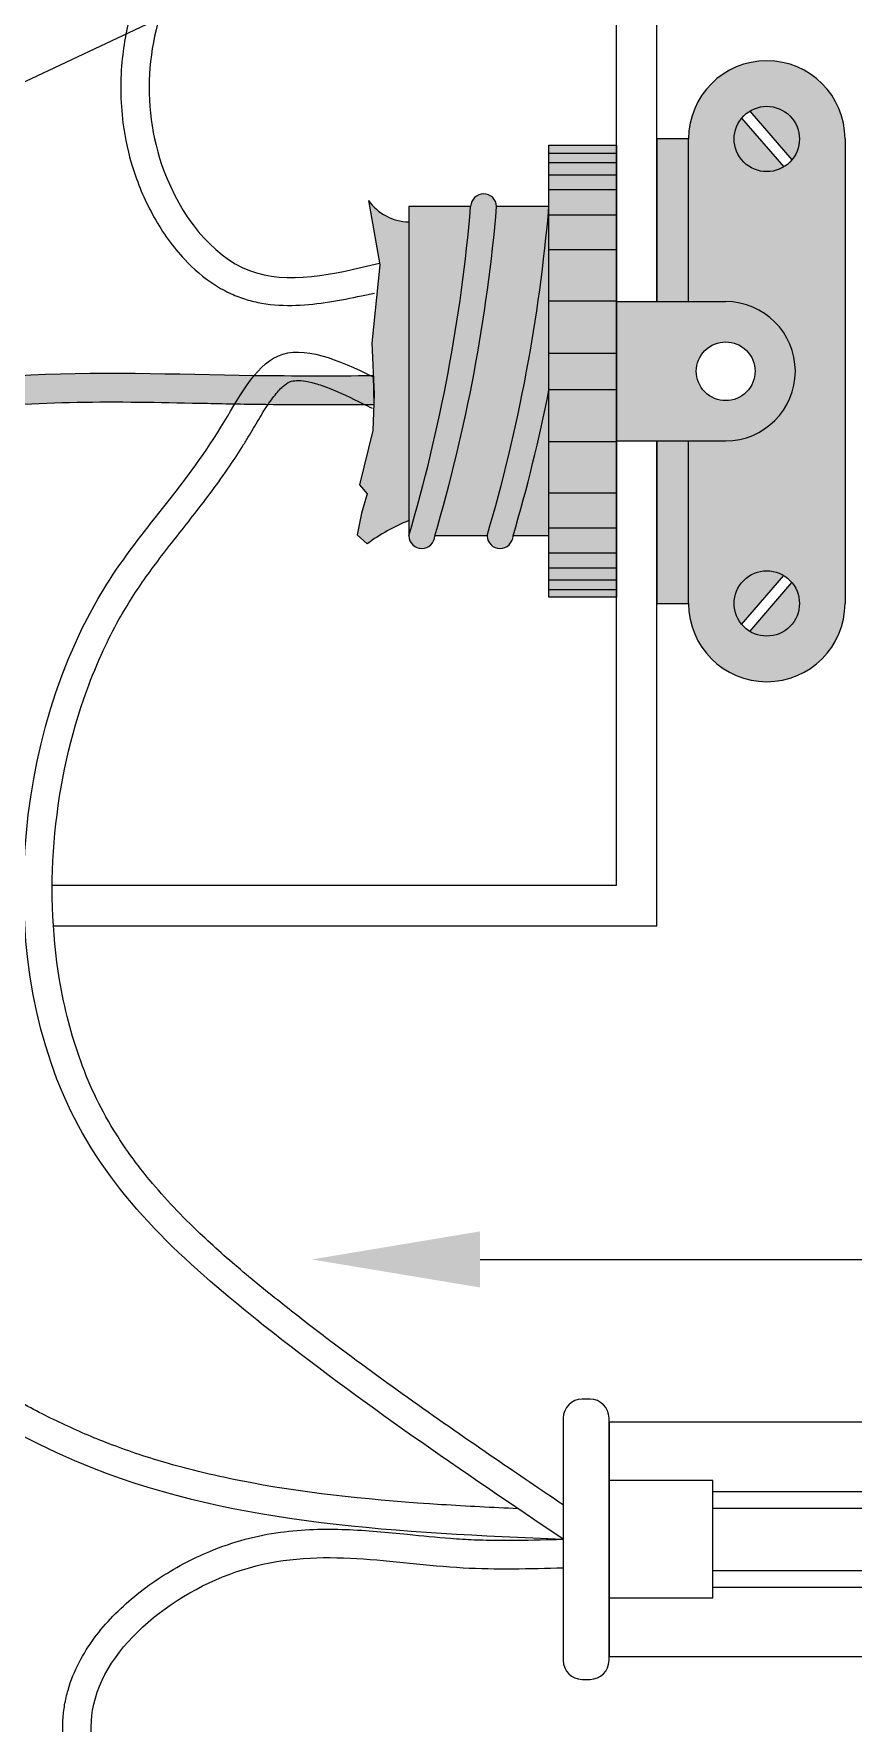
# Model space of a CAD drawing. Header units: millimetres. Extents: x -629 to 509, y -240 to 968.
# Drawn here: x 248.01 to 251.9, y -220.8 to -212.77 of the extents above; entities that cross this region are included whole.
import ezdxf

# ---------------------------------------------------------------- set-up
doc = ezdxf.new("R2010")
doc.units = ezdxf.units.MM

# ---------------------------------------------------------------- blocks, each defined once
blk = doc.blocks.new('A$C44f65689')
at = {"lineweight": 0, "transparency": 33554687}
h = blk.add_hatch(color=9, dxfattribs=at)
h.dxf.hatch_style = 1
edge = h.paths.add_edge_path()
edge.add_line((36.55031432624929, 26.28295589984418), (36.72691741605814, 26.28295589984418))
edge.add_line((36.72691741605814, 26.28295589984418), (36.72691741605814, 27.05541978014525))
edge.add_ellipse((36.35527124240213, 27.05541978062183), major_axis=(0.2627935295942119, 0.2627935295942119), ratio=0.999999999999935, start_angle=314.9999999999981, end_angle=494.9999999999981)
edge.add_line((35.98362506874611, 27.0554197810984), (35.98362506803079, 24.84915753162885))
edge.add_ellipse((36.3552712424617, 24.84915753150971), major_axis=(0.262793530142143, 0.262793530142143), ratio=0.9999999999999234, start_angle=134.9999999816297, end_angle=314.9999999816297)
edge.add_line((36.7269174168926, 24.84915753139057), (36.7269174168926, 25.62162141192902))
edge.add_line((36.7269174168926, 25.62162141192902), (36.55031432624929, 25.6216214124065))
edge.add_ellipse((36.55031432624929, 25.95228865612534), major_axis=(-0.2338170503498552, 0.2338170503498552), ratio=0.9999999999999839, start_angle=-45.00000000000051, end_angle=134.9999999999995, ccw=False)
edge = h.paths.add_edge_path(flags=16)
edge.add_ellipse((36.35527124210404, 27.0554197801448), major_axis=(0.1097161613463365, 0.1097161613463365), ratio=0.9999999999998871, start_angle=225.0000000000032, end_angle=405.00000000000324, ccw=False)
edge.add_ellipse((36.35527124210404, 27.0554197801448), major_axis=(0.1097161613463365, 0.1097161613463365), ratio=0.9999999999998871, start_angle=45.00000000000318, end_angle=225.0000000000032, ccw=False)
edge = h.paths.add_edge_path(flags=16)
edge.add_ellipse((36.35527124210404, 24.84915753139011), major_axis=(0.1097161615148262, 0.1097161615148262), ratio=0.9999999999999781, start_angle=225.0000000000006, end_angle=405.0000000000006, ccw=False)
edge.add_ellipse((36.35527124210404, 24.84915753139011), major_axis=(0.1097161615148262, 0.1097161615148262), ratio=0.9999999999999781, start_angle=45.00000000000068, end_angle=225.0000000000006, ccw=False)
h.paths.add_polyline_path([(36.87731571467913, 26.28295589984418), (36.87731571610976, 27.05541978086011), (36.72691741605814, 27.05541978014525), (36.72691741605814, 26.28295589984418)])
h.paths.add_polyline_path([(36.87731571694422, 24.84915753139057), (36.87731571610976, 25.62162141264479), (36.7269174168926, 25.62162141192902), (36.7269174168926, 24.84915753139057)])
h.paths.add_polyline_path([(45.13213882013434, 26.28295589960589), (45.13213882013434, 27.05541978038354), (44.98174051936741, 27.05541978062183), (44.98174051936741, 26.28295590008155)])
h.paths.add_polyline_path([(45.13213881941857, 24.84915753067389), (45.13213881941857, 25.62162141169073), (44.98174051936741, 25.62162141169073), (44.98174051936741, 24.84915753186714)])
edge = h.paths.add_edge_path()
edge.add_line((45.87543116756552, 24.84915753091399), (45.87543116756552, 27.05541978086011))
edge.add_ellipse((45.50378499384993, 27.05541978062183), major_axis=(0.262793529636328, 0.262793529636328), ratio=0.9999999999999937, start_angle=315.000000036736, end_angle=495.000000036736)
edge.add_line((45.13213882013434, 27.05541978038354), (45.13213882013434, 26.28295589960589))
edge.add_line((45.13213882013434, 26.28295589960589), (45.3087419086317, 26.28295590032166))
edge.add_ellipse((45.30874190898936, 25.95228865624494), major_axis=(0.2338170506029215, 0.2338170506029215), ratio=0.9999999999999619, start_angle=225.0000000619738, end_angle=405.00000006197376, ccw=False)
edge.add_line((45.30874190934702, 25.62162141216822), (45.13213881941857, 25.62162141169073))
edge.add_line((45.13213881941857, 25.62162141169073), (45.13213881941857, 24.84915753067389))
edge.add_ellipse((45.50378499349205, 24.84915753079394), major_axis=(-0.2627935298894002, 0.2627935298894002), ratio=0.9999999999999274, start_angle=45.0000000185104, end_angle=225.0000000185104)
edge = h.paths.add_edge_path(flags=16)
edge.add_ellipse((45.50378499349182, 24.84915753150971), major_axis=(-0.109716161599395, 0.109716161599395), ratio=0.9999999999999798, start_angle=-45.000000000000625, end_angle=134.9999999999994, ccw=False)
edge.add_ellipse((45.50378499349182, 24.84915753150971), major_axis=(-0.109716161599395, 0.109716161599395), ratio=0.9999999999999798, start_angle=134.9999999999994, end_angle=314.99999999999943, ccw=False)
edge = h.paths.add_edge_path(flags=16)
edge.add_ellipse((45.50378499384971, 27.05541978026394), major_axis=(-0.109716161430587, 0.109716161430587), ratio=0.999999999999829, start_angle=-44.99999986785042, end_angle=135.0000001321496, ccw=False)
edge.add_ellipse((45.50378499384971, 27.05541978026394), major_axis=(-0.109716161430587, 0.109716161430587), ratio=0.999999999999829, start_angle=135.0000001321496, end_angle=315.0000001321496, ccw=False)
h = blk.add_hatch(color=252, dxfattribs=at)
h.dxf.hatch_style = 1
edge = h.paths.add_edge_path()
edge.add_line((36.47458330627506, 27.15461606944563), (36.2745196997742, 26.92292653311278))
edge.add_ellipse((36.35527124206851, 27.0554197795018), major_axis=(-0.1097161608916774, 0.1097161608916774), ratio=0.9999999999999055, start_angle=103.6386671987132, end_angle=135.0000000131162)
edge.add_ellipse((36.35527124237109, 27.05541978070095), major_axis=(0.1097161617396069, 0.1097161617396069), ratio=0.9999999999999704, start_angle=224.9999999013887, end_angle=354.7402031685654)
edge = h.paths.add_edge_path()
edge.add_ellipse((36.35527124370972, 27.05541978007383), major_axis=(-0.1097161613965694, 0.1097161613965694), ratio=0.9999999999995967, start_angle=-76.36133221941517, end_angle=-44.99999940709)
edge.add_ellipse((36.35527124238686, 27.05541978028091), major_axis=(0.1097161612500874, 0.1097161612500874), ratio=0.9999999999999531, start_angle=45.00000010443824, end_angle=174.7402033698151)
edge.add_line((36.23595917936365, 26.95622349155973), (36.43602278503005, 27.18791302789258))
edge = h.paths.add_edge_path()
edge.add_ellipse((36.3552712416523, 24.84915753155531), major_axis=(-0.1097161613980172, 0.1097161613980172), ratio=0.9999999999998797, start_angle=185.259796566013, end_angle=314.9999998331872)
edge.add_ellipse((36.3552712425597, 24.84915753075905), major_axis=(-0.1097161619610481, 0.1097161619610481), ratio=0.9999999999996345, start_angle=-44.99999983175279, end_angle=-13.63866701734272)
edge.add_line((36.27451969905889, 24.98165077818384), (36.47458330472529, 24.74996124256676))
edge = h.paths.add_edge_path()
edge.add_ellipse((36.35527124031114, 24.84915753217685), major_axis=(0.1097161620711561, 0.1097161620711561), ratio=0.9999999999998637, start_angle=225.0000006620567, end_angle=256.3613334743858)
edge.add_line((36.43602278503005, 24.71666428531216), (36.23595917864833, 24.94835382045266))
edge.add_ellipse((36.35527124219709, 24.84915753154137), major_axis=(-0.1097161616217846, 0.1097161616217846), ratio=0.9999999999999871, start_angle=5.259796700270203, end_angle=134.9999999656386)
edge = h.paths.add_edge_path()
edge.add_ellipse((45.50378499320877, 27.05541978051929), major_axis=(-0.1097161612500097, 0.1097161612500097), ratio=0.9999999999999964, start_angle=185.2597966301026, end_angle=314.999999895479)
edge.add_ellipse((45.50378499218422, 27.05541978137398), major_axis=(0.1097161606456844, 0.1097161606456844), ratio=0.999999999999846, start_angle=44.99999951715563, end_angle=76.36133232948666)
edge.add_line((45.42303345116198, 27.18791302813087), (45.62309705623176, 26.95622349179802))
edge = h.paths.add_edge_path()
edge.add_ellipse((45.50378499297625, 27.05541977825346), major_axis=(-0.1097161600089429, 0.1097161600089429), ratio=0.9999999999997591, start_angle=135.0000004546835, end_angle=166.3613332688298)
edge.add_line((45.58453653570206, 26.92292653358935), (45.38447293003611, 27.15461606896906))
edge.add_ellipse((45.50378499382887, 27.05541978046295), major_axis=(0.109716161571301, 0.109716161571301), ratio=0.9999999999999049, start_angle=95.25979687292083, end_angle=225.0000001398502)
edge = h.paths.add_edge_path()
edge.add_ellipse((45.50378499134348, 24.84915753212618), major_axis=(0.1097161611634776, 0.1097161611634776), ratio=0.9999999999995575, start_angle=13.63866639255873, end_angle=44.99999920670788)
edge.add_ellipse((45.50378499358277, 24.84915753147903), major_axis=(-0.109716161621097, 0.109716161621097), ratio=0.9999999999998829, start_angle=-44.99999996641899, end_angle=84.7402033005054)
edge.add_line((45.38447293003611, 24.74996124256676), (45.58453653570206, 24.98165077770727))
edge = h.paths.add_edge_path()
edge.add_line((45.62309705623176, 24.9483538197378), (45.42303345044667, 24.71666428459638))
edge.add_ellipse((45.50378499395026, 24.84915753203118), major_axis=(0.1097161619681109, 0.1097161619681109), ratio=0.99999999999976, start_angle=193.6386670183855, end_angle=224.9999998307206)
edge.add_ellipse((45.50378499320854, 24.84915753101607), major_axis=(0.1097161612503381, 0.1097161612503381), ratio=0.9999999999999564, start_angle=225.0000001046061, end_angle=354.7402033699726)
h = blk.add_hatch(color=252, dxfattribs=at)
h.dxf.hatch_style = 1
h.paths.add_polyline_path([(44.78943149372145, 26.9888340569837), (44.78943149372145, 27.02601380265741), (44.46920346029793, 27.02601380313398), (44.46920346029793, 26.98883405722199)])
h.paths.add_polyline_path([(44.78943149372145, 26.94339216126036), (44.78943149372145, 26.9888340569837), (44.46920346029793, 26.98883405722199), (44.46920346029793, 26.94339216149864)])
h.paths.add_polyline_path([(44.78943149300613, 26.88555704058171), (44.78943149372145, 26.94339216126036), (44.46920346029793, 26.94339216149864), (44.46920346029793, 26.88555704081909)])
h.paths.add_polyline_path([(44.78943149300613, 26.81532862366247), (44.78943149300613, 26.88555704058171), (44.46920346029793, 26.88555704081909), (44.46920346029793, 26.81532862437734)])
h.paths.add_polyline_path([(44.78943149300613, 26.69552730835448), (44.78943149300613, 26.81532862366247), (44.46920346029793, 26.81532862437734), (44.46920346101325, 26.69552730811619)])
h.paths.add_polyline_path([(44.78943149372145, 26.53028402555946), (44.78943149300613, 26.69552730835448), (44.46920346101325, 26.69552730811619), (44.46920346029793, 26.53028402555946)])
h.paths.add_polyline_path([(44.78943149300613, 26.28655017627306), (44.78943149372145, 26.53028402555946), (44.46920346029793, 26.53028402555946), (44.46920346101325, 26.28655017627306)])
h.paths.add_polyline_path([(44.78943149300613, 26.03868525303414), (44.78943149300613, 26.28655017627306), (44.46920346101325, 26.28655017627306), (44.46920346101325, 26.03868525279585)])
h.paths.add_polyline_path([(44.78943149443677, 25.86589205969403), (44.78943149300613, 26.03868525303414), (44.46920346101325, 26.03868525279585), (44.46920346101325, 25.86589205897825)])
h.paths.add_polyline_path([(44.78943149217167, 25.61802713573933), (44.78943149443677, 25.86589205969403), (44.46920346101325, 25.86589205897825), (44.46920346172857, 25.61802713597671)])
h.paths.add_polyline_path([(44.78943149300613, 25.37429328669122), (44.78943149217167, 25.61802713573933), (44.46920346172857, 25.61802713597671), (44.46920346029793, 25.37429328740608)])
h.paths.add_polyline_path([(44.78943149300613, 25.20905000294214), (44.78943149300613, 25.37429328669122), (44.46920346029793, 25.37429328740608), (44.46920346029793, 25.20905000341963)])
h.paths.add_polyline_path([(44.78943149300613, 25.08924868811163), (44.78943149300613, 25.20905000294214), (44.46920346029793, 25.20905000341963), (44.46920346101325, 25.08924868811163)])
h.paths.add_polyline_path([(44.78943149300613, 25.01902027119149), (44.78943149300613, 25.08924868811163), (44.46920346101325, 25.08924868811163), (44.46920346101325, 25.01902027119149)])
h.paths.add_polyline_path([(44.78943149300613, 24.96118515051375), (44.78943149300613, 25.01902027119149), (44.46920346101325, 25.01902027119149), (44.46920346101325, 24.96118515051375)])
h.paths.add_polyline_path([(44.78943149300613, 24.91574325550618), (44.78943149300613, 24.96118515051375), (44.46920346101325, 24.96118515051375), (44.46920346101325, 24.91574325526607)])
h.paths.add_polyline_path([(44.78943149300613, 24.87856350959327), (44.78943149300613, 24.91574325550618), (44.46920346101325, 24.91574325526607), (44.46920346101325, 24.87856350959327)])
edge = h.paths.add_edge_path()
edge.add_line((43.80375237842674, 25.24315148557206), (43.80375237842674, 26.66142582596375))
edge.add_ellipse((43.80872634818317, 26.90138976501334), major_axis=(-0.1697165761193489, 0.1697165761193489), ratio=0.999999999999853, start_angle=79.93108535285631, end_angle=133.8125437880028, ccw=False)
edge.add_line((43.61195173188236, 26.7639591177799), (43.66574063523814, 26.45708782495011))
edge.add_line((43.66574063523814, 26.45708782495011), (43.62808842404894, 26.08561200560097))
edge.add_line((43.62808842404894, 26.08561200560097), (43.63884620507753, 25.84334523976803))
edge.add_line((43.63884620507753, 25.84334523976803), (43.63346729310553, 25.67106659472983))
edge.add_line((43.63346729310553, 25.67106659472983), (43.56892065247104, 25.41264869726682))
edge.add_line((43.56892065247104, 25.41264869726682), (43.60657286437555, 25.36957903541087))
edge.add_line((43.60657286437555, 25.36957903541087), (43.57967843266516, 25.2780559791422))
edge.add_line((43.57967843266516, 25.2780559791422), (43.55816287084627, 25.17576559484996))
edge.add_line((43.55816287084627, 25.17576559484996), (43.60657286294492, 25.13269593323229))
edge.add_ellipse((44.15004480968989, 24.39374313073403), major_axis=(-0.6486189178627155, 0.6486189178627155), ratio=0.9999999999999294, start_angle=337.1800654494336, end_angle=351.3330809705727, ccw=False)
edge = h.paths.add_edge_path(flags=17)
edge.add_line((44.09752880200023, 26.73475018657199), (43.80375237914114, 26.73475018633371))
edge.add_line((43.80375237914114, 26.73475018633371), (43.80375237699565, 25.16982712496291))
edge.add_ellipse((36.23447174401028, 27.40081258245066), major_axis=(5.579933037788791, 5.579933037788791), ratio=0.9999999999999811, start_angle=298.5775368000571, end_angle=310.1581582757589)
edge = h.paths.add_edge_path()
edge.add_ellipse((44.15922185680398, 26.73245467140938), major_axis=(0.04365376502037659, 0.04365376502037659), ratio=0.9999999999931558, start_angle=317.1309158943037, end_angle=492.8690845487553)
edge.add_ellipse((36.23447174405942, 27.40081258244143), major_axis=(5.579933037753474, 5.579933037753474), ratio=0.999999999999994, start_angle=298.57753680002094, end_angle=310.1581582757959, ccw=False)
edge.add_ellipse((43.86544543143333, 25.17212264033039), major_axis=(0.04365376476693103, 0.04365376476693103), ratio=0.9999999999999996, start_angle=137.1309156536804, end_angle=312.8690843463197)
edge.add_ellipse((36.35785785090809, 27.40081258620825), major_axis=(-5.579933039880746, 5.579933039880746), ratio=0.9999999999999323, start_angle=208.5775367779489, end_angle=220.1581582536801)
edge = h.paths.add_edge_path()
edge.add_line((44.46920346029793, 26.73475018728777), (44.22091491159, 26.73475018704948))
edge.add_ellipse((36.35785785091593, 27.40081258620679), major_axis=(-5.579933039875407, 5.579933039875407), ratio=0.9999999999999885, start_angle=208.5775367779417, end_angle=220.1581582536844, ccw=False)
edge.add_line((43.92713848587101, 25.16982712496291), (44.17542703672444, 25.16982712496291))
edge.add_ellipse((36.60614639952169, 27.40081257574712), major_axis=(-5.579933039308925, 5.579933039308925), ratio=0.9999999999999947, start_angle=208.5775368554016, end_angle=220.1581583311443)
edge = h.paths.add_edge_path()
edge.add_line((44.46920346101325, 25.86172225678956), (44.46920346029793, 26.73475018728777))
edge.add_ellipse((36.60614639948827, 27.4008125757534), major_axis=(-5.579933039332835, 5.579933039332835), ratio=0.99999999999999, start_angle=208.5775368554266, end_angle=220.1581583311195, ccw=False)
edge.add_ellipse((44.2371200907449, 25.17212264031486), major_axis=(0.0436537644717017, 0.0436537644717017), ratio=0.9999999999999997, start_angle=137.1309156536731, end_angle=312.8690843463269)
edge.add_ellipse((36.7295325129233, 27.4008125970123), major_axis=(-5.579933039923543, 5.579933039923543), ratio=0.999999999999807, start_angle=208.5775366963009, end_angle=213.7530331342626)
edge = h.paths.add_edge_path(flags=17)
edge.add_line((44.46920346101325, 25.16982712472463), (44.46920346101325, 25.86172225678956))
edge.add_ellipse((36.72953251301581, 27.40081259698952), major_axis=(5.579933039857196, 5.579933039857196), ratio=0.999999999999962, start_angle=298.5775366962642, end_angle=303.75303313428776, ccw=False)
edge.add_line((44.29881314476535, 25.16982712496291), (44.46920346101325, 25.16982712472463))
h = blk.add_hatch(color=9, dxfattribs=at)
h.dxf.hatch_style = 1
edge = h.paths.add_edge_path()
edge.add_line((37.06962474330459, 25.6216214124065), (37.06962474258927, 26.2829558993676))
edge.add_line((37.06962474258927, 26.2829558993676), (36.55031432624929, 26.28295589984418))
edge.add_ellipse((36.55031432624929, 25.95228865612534), major_axis=(0.2338170503498552, 0.2338170503498552), ratio=0.9999999999999839, start_angle=45.00000000000046, end_angle=225.0000000000005)
edge.add_line((36.55031432624929, 25.6216214124065), (37.06962474330459, 25.6216214124065))
edge = h.paths.add_edge_path(flags=16)
edge.add_ellipse((36.55031432589141, 25.95228865588705), major_axis=(0.09863673689451946, 0.09863673689451946), ratio=0.9999999999999111, start_angle=44.99999985300383, end_angle=224.9999998530037, ccw=False)
edge.add_ellipse((36.55031432589141, 25.95228865588705), major_axis=(0.09863673689451946, 0.09863673689451946), ratio=0.9999999999999111, start_angle=224.9999998530037, end_angle=404.9999998530037, ccw=False)
edge = h.paths.add_edge_path()
edge.add_ellipse((45.30874190898936, 25.95228865624494), major_axis=(0.2338170506029188, 0.2338170506029188), ratio=0.9999999999999843, start_angle=225.0000000619731, end_angle=405.0000000619731)
edge.add_line((45.3087419086317, 26.28295590032166), (44.78943149372145, 26.28295590055995))
edge.add_line((44.78943149372145, 26.28295590055995), (44.78943149217167, 25.62162141145244))
edge.add_line((44.78943149217167, 25.62162141145244), (45.30874190934702, 25.62162141216822))
edge = h.paths.add_edge_path(flags=16)
edge.add_ellipse((45.30874190934702, 25.95228865588705), major_axis=(0.09863673756849936, 0.09863673756849936), ratio=0.9999999999998963, start_angle=225.000000000003, end_angle=405.00000000000296, ccw=False)
edge.add_ellipse((45.30874190934702, 25.95228865588705), major_axis=(0.09863673756849936, 0.09863673756849936), ratio=0.9999999999998963, start_angle=45.00000000000301, end_angle=225.000000000003, ccw=False)
h = blk.add_hatch(color=254, dxfattribs=at)
edge = h.paths.add_edge_path()
edge.add_line((33.58242418488072, 21.25343953980018), (33.58242418525089, 21.11564934236821))
edge.add_spline(control_points=[(33.58242418488072, 21.11564934266561), (33.85718859704531, 21.06272556675457), (34.13294367655391, 21.00979340756884), (34.8605570820194, 20.88696023787042), (35.3157493193965, 20.82681736863605), (36.01643850871125, 20.79974873245782), (36.2548679414611, 20.80152897251673), (36.64851680275007, 20.8279177354675), (36.80201529713696, 20.84387142861896), (37.0633373052695, 20.8819832083086), (37.17071071656738, 20.90065360940525), (37.38537090190476, 20.9450394743776), (37.49254916628416, 20.97075401581287), (37.81006807788418, 21.05974085272327), (38.01641902180728, 21.13478985537085), (38.36372139545557, 21.3067443069317), (38.50975607594074, 21.39703274811335), (38.69919586666612, 21.55111503804755), (38.7550291725027, 21.60239193571623), (38.87155514558373, 21.725148708711), (38.92941331692811, 21.79790873874253), (39.033310583792, 21.95041456450007), (39.07942787619623, 22.03021920956188), (39.2122687524182, 22.29449521220749), (39.28116917296467, 22.48921242869846), (39.39892755552347, 22.89071346844093), (39.4477684187512, 23.09763506330045), (39.5475697373966, 23.51105726088053), (39.59851532074009, 23.71754582394123), (39.69417505641997, 24.02499657596172), (39.73097170432612, 24.13082849420106), (39.8023085434059, 24.30743459261475), (39.83456371160565, 24.37956296909805), (39.90504783340504, 24.5207869731289), (39.94315614172029, 24.58984472740712), (40.06547147866314, 24.79116985810787), (40.15767557331111, 24.91757959855612), (40.34042783888373, 25.12630546248919), (40.42784680017058, 25.21242152918375), (40.59791792210154, 25.35524113954079), (40.67914996536848, 25.41444164813537), (40.82342466505571, 25.50402865613477), (40.88500641962111, 25.53780138171668), (41.01092066427265, 25.59775615943499), (41.07561147590678, 25.62413707912992), (41.30693857832949, 25.705047180782), (41.48208927341494, 25.7429979077674), (41.84661995132984, 25.79142710436417), (42.03591233428534, 25.80188495553511), (42.42113357528325, 25.80844395626581), (42.61703478594819, 25.80456051338705), (42.90559647258334, 25.79867769588008), (42.99854124721088, 25.79677104652955), (43.18330388208443, 25.7944657710891), (43.27482722135602, 25.79399686754777), (43.45678037270119, 25.7939010399682), (43.54720852871952, 25.79427447975694), (43.63733077832268, 25.79480833781735)], knot_values=[0.6461580680801546, 0.6461580680801546, 0.6461580680801546, 0.6461580680801546, 21.45479789196638, 21.45479789196638, 55.15271753344817, 55.15271753344817, 72.26532692206275, 72.26532692206275, 83.07112840900795, 83.07112840900795, 90.51687257752101, 90.51687257752101, 97.96261674603407, 97.96261674603407, 112.8541050830602, 112.8541050830602, 124.9793082243575, 124.9793082243575, 130.4720305599364, 130.4720305599364, 137.2974250810933, 137.2974250810933, 144.1228196022501, 144.1228196022501, 159.1643611865532, 159.1643611865532, 174.2059027708562, 174.2059027708562, 189.2474443551593, 189.2474443551593, 197.3746427352723, 197.3746427352723, 203.2088291010777, 203.2088291010777, 209.0430154668831, 209.0430154668831, 220.711388198494, 220.711388198494, 230.1243593921866, 230.1243593921866, 238.0549608732645, 238.0549608732645, 243.7209598978692, 243.7209598978692, 249.386958922474, 249.386958922474, 263.4869699806436, 263.4869699806436, 277.5869810388132, 277.5869810388132, 291.6869920969828, 291.6869920969828, 298.3847528352711, 298.3847528352711, 305.0825135735593, 305.0825135735593, 311.7858297487566, 311.7858297487566, 311.7858297487566, 311.7858297487566], degree=3, periodic=0)
edge.add_line((43.63733077832268, 25.79480833781735), (43.63499389184273, 25.93009990072687))
edge.add_spline(control_points=[(43.63499389132068, 25.93009990108975), (43.4478635003191, 25.92899541200176), (42.52810215254823, 25.92702371967834), (40.90655885787993, 26.04176579464501), (39.27388917037052, 24.19804972518477), (39.34014834280998, 21.67985229552641), (36.43333537884774, 20.70425590337299), (34.70685080464892, 21.0368362652166), (33.58242418488072, 21.25343953980018)], knot_values=[0, 0, 0, 0, 13.94361430568784, 68.25335162635707, 110.7329929612323, 180.9675987233705, 226.5730959240716, 311.7476788854763, 311.7476788854763, 311.7476788854763, 311.7476788854763], degree=3, periodic=0)
at = {"linetype": 'ByBlock', "lineweight": -2, "transparency": 33554687}
for p, q in [((41.80026954031345, 27.2442642054222), (46.23647311466476, 29.33065465954086)), ((44.14260636786651, 21.73331936014664), (46.23647311466476, 21.73331936014664))]:
    blk.add_line(p, q, dxfattribs=at)
at = {"lineweight": 0, "transparency": 33554687}
for p, q in [((44.98174051936741, 26.28295590008155), (44.98174051936741, 28.58622671688453)), ((44.78943149300613, 23.51065962136772), (44.78943149300613, 28.39391769064468)), ((45.38447293003611, 27.15461606896906), (45.58453653570206, 26.92292653358935)), ((45.42303345116198, 27.18791302813087), (45.62309705623176, 26.95622349179802)), ((45.13213882013434, 27.05541978038354), (44.98174051936741, 27.05541978062183)), ((44.98174051936741, 27.05541978062183), (44.98174051936741, 26.28295590008155)), ((45.13213882013434, 26.28295589960589), (45.13213882013434, 27.05541978038354)), ((45.87543116756552, 27.05541978086011), (45.87543116756552, 24.84915753091399)), ((44.46920346101325, 24.87856350959327), (44.46920346029793, 27.02601380313398)), ((44.46920346029793, 27.02601380313398), (44.78943149372145, 27.02601380265741)), ((44.46920346029793, 26.98883405722199), (44.78943149372145, 26.9888340569837)), ((44.78943149372145, 27.02601380265741), (44.78943149300613, 24.87856350959327)), ((44.46920346029793, 26.94339216149864), (44.78943149372145, 26.94339216126036)), ((44.46920346029793, 26.88555704081909), (44.78943149300613, 26.88555704058171)), ((44.46920346029793, 26.81532862437734), (44.78943149300613, 26.81532862366247)), ((43.61195173188236, 26.7639591177799), (43.66574063523814, 26.45708782494921)), ((44.09752880200023, 26.73475018657199), (43.80375237914114, 26.73475018633371)), ((43.80375237914114, 26.73475018633371), (43.80375237699565, 25.16982712496291)), ((44.46920346029793, 26.73475018728777), (44.22091491159, 26.73475018704948)), ((44.46920346101325, 26.69552730811619), (44.78943149300613, 26.69552730835448)), ((44.46920346029793, 26.53028402555946), (44.78943149372145, 26.53028402555946)), ((43.66574063523814, 26.45708782494921), (43.62808842404894, 26.08561200560097)), ((44.46920346101325, 26.28655017627306), (44.78943149300613, 26.28655017627306)), ((44.78943149372145, 26.28295590055995), (45.3087419086317, 26.28295590032166)), ((43.62808842404894, 26.08561200560097), (43.63884620507753, 25.84334523976803)), ((44.46920346101325, 26.03868525279585), (44.78943149300613, 26.03868525303414)), ((43.63499389132068, 25.93009990108975), (43.63733077832268, 25.79480833781735)), ((43.63884620507753, 25.84334523976803), (43.63346729310553, 25.67106659472983)), ((44.46920346101325, 25.86589205897825), (44.78943149443677, 25.86589205969403)), ((43.63346729310553, 25.67106659472983), (43.56892065247104, 25.41264869726682)), ((44.46920346172857, 25.61802713597671), (44.78943149217167, 25.61802713573933)), ((44.78943149217167, 25.62162141145244), (45.30874190934702, 25.62162141216822)), ((44.98174051936741, 23.3183505939346), (44.98174051936741, 25.62162141169073)), ((44.98174051936741, 25.62162141169073), (44.98174051936741, 24.84915753186714)), ((45.13213881941857, 24.84915753067389), (45.13213881941857, 25.62162141169073)), ((43.56892065247104, 25.41264869726682), (43.60657286437555, 25.36957903541087)), ((43.60657286437555, 25.36957903541087), (43.57967843266516, 25.2780559791422)), ((44.46920346029793, 25.37429328740608), (44.78943149300613, 25.37429328669122)), ((43.57967843266516, 25.2780559791422), (43.55816287084627, 25.17576559484996)), ((44.46920346029793, 25.20905000341963), (44.78943149300613, 25.20905000294214)), ((43.55816287084627, 25.17576559484996), (43.60657286294492, 25.13269593323229)), ((44.17542703672444, 25.16982712496291), (43.92713848587101, 25.16982712496291)), ((44.46920346101325, 25.16982712472463), (44.29881314476535, 25.16982712496291)), ((44.46920346101325, 25.08924868811163), (44.78943149300613, 25.08924868811163)), ((44.46920346101325, 25.01902027119058), (44.78943149300613, 25.01902027119058)), ((44.46920346101325, 24.96118515051375), (44.78943149300613, 24.96118515051375)), ((45.38447293003611, 24.74996124256676), (45.58453653570206, 24.98165077770727)), ((44.46920346101325, 24.91574325526607), (44.78943149300613, 24.91574325550618)), ((44.78943149300613, 24.87856350959327), (44.46920346101325, 24.87856350959327)), ((45.42303345044667, 24.71666428459638), (45.62309705623176, 24.9483538197378)), ((44.98174051936741, 24.84915753186714), (45.13213881941857, 24.84915753067389)), ((42.11052801164197, 23.510659621606), (44.78943149300613, 23.51065962136772)), ((42.11585116203815, 23.31835059536524), (44.98174051936741, 23.3183505939346)), ((44.66457050558148, 21.06973914302352), (44.62702313610117, 21.06973914230866)), ((44.53698271008608, 20.97969871676968), (44.53698271008608, 19.82863781965761)), ((44.75461093076257, 19.82863781918103), (44.75461093159703, 20.97969871748455)), ((46.05988191040552, 20.96082753480504), (44.75461093076257, 20.96082753408927)), ((44.75461093076257, 20.96082753408927), (44.75461093159703, 19.84750900209973)), ((44.75461093004816, 20.68249793303993), (44.75461093004816, 20.12583860219501)), ((45.24735594483428, 20.68249793327822), (44.75461093004816, 20.68249793303993)), ((45.2473559455496, 20.12583860386393), (45.24735594483428, 20.68249793327822)), ((45.2473559455496, 20.63127583921914), (46.01201837774335, 20.63127583969662)), ((45.24735594626492, 20.55211434043439), (46.01201837774335, 20.55211434067268)), ((45.2473559455496, 20.25622219527622), (46.01201837690888, 20.25622219551632)), ((45.24735594483428, 20.17706069673067), (46.01201837774335, 20.17706069649238)), ((44.75461093004816, 20.12583860219501), (45.2473559455496, 20.12583860386393)), ((44.75461093159703, 19.84750900209973), (46.05988191040552, 19.84750900186054)), ((44.62702313455139, 19.73859739364206), (44.66457050486616, 19.73859739364206))]:
    blk.add_line(p, q, dxfattribs=at)
for centre, major_axis, ratio, start_param, end_param in [((45.50378499349182, 27.05541978038354), (0.2627935297313138, 0.2627935297313138), 0.9999999999999821, 5.497787161972019, 8.639379815561812), ((45.50378499349182, 27.05541978038354), (0.1097161614241479, 0.1097161614241479), 0.9999999999999745, 5.497787143782125, 11.78097245096171), ((43.80872634907774, 26.90138976539173), (-0.1697165762139428, 0.1697165762139428), 0.9999999999998759, 1.395060508684902, 2.335469420353896), ((36.23447174545328, 27.40081257642168), (5.579933036646461, 5.579933036646461), 0.9999999999999344, 5.211161107558699, 5.413281027199368), ((36.35785785432864, 27.40081257594601), (5.579933036646461, 5.579933036646461), 0.9999999999999344, 5.211161107558699, 5.413281027199368), ((44.15922185679466, 26.73245467175047), (-0.04365376492148109, 0.04365376492148109), 0.9999999999966556, 3.964182309505933, 7.031391930733292), ((36.60614640446721, 27.40081257642168), (5.579933036646461, 5.579933036646461), 0.9999999999999344, 5.211161107558699, 5.413281027199368), ((45.30874191006234, 25.95228865636408), (-0.2338170504767203, 0.2338170504767203), 0.9999999999999307, 2.356194552037957, 5.49778720562775), ((45.30874191006234, 25.95228865636408), (-0.09863673715650544, 0.09863673715650544), 0.9999999999999304, 3.926990816987276, 10.21017612416686), ((36.72953251334303, 27.40081257594601), (5.579933036645979, 5.579933036645979), 0.9999999999999711, 5.211161107558715, 5.30149062781978), ((44.15004480763474, 24.39374313176676), (0.6486189167248745, 0.6486189167248745), 0.9999999999994884, 1.172513300754624, 1.419530002275566), ((43.86544543250676, 25.17212263978535), (-0.04365376492148109, 0.04365376492148109), 0.9999999999966556, 0.8225896559161399, 3.889799277143498), ((44.23712009151978, 25.17212263978535), (-0.04365376492148109, 0.04365376492148109), 0.9999999999966556, 0.8225896559161399, 3.889799277143498), ((45.50378499349182, 24.84915753115228), (0.1097161614241479, 0.1097161614241479), 0.9999999999999745, 5.497787143782125, 11.78097245096171), ((45.50378499349182, 24.84915753115228), (0.2627935297313138, 0.2627935297313138), 0.9999999999999821, 2.356194508382226, 5.497787161972019), ((44.62702313586311, 20.97969871653162), (0.06366819564786456, 0.06366819564786456), 0.9999999999999905, 0.7853981607535269, 2.356194487548414), ((44.66457050581977, 20.97969871724626), (-0.06366819564802981, 0.06366819564802981), 0.9999999999998505, 3.926990819633767, 5.497787146428514), ((44.62702313532651, 19.82863781888249), (-0.06366819526843183, 0.06366819526843183), 0.9999999999999248, 0.7853981547889433, 2.356194481583764), ((44.66457050504488, 19.82863781935975), (0.06366819560590337, 0.06366819560590337), 0.9999999999999364, 3.926990815002434, 5.497787141797267)]:
    blk.add_ellipse(centre, major_axis=major_axis, ratio=ratio, start_param=start_param, end_param=end_param, dxfattribs=at)
for points, knots in [([(43.63499389120153, 25.93009990085147), (43.44786350008127, 25.92899541176347), (42.52810215254823, 25.92702371944005), (40.90655885764164, 26.04176579464501), (39.27388917037052, 24.19804972494648), (39.34014834257169, 21.67985229528903), (36.433335378609, 20.7042559031347), (34.70685080464892, 21.0368362649774), (33.58242418488072, 21.25343953956189), (34.33079706241944, 21.42366624307714), (35.71337055721398, 21.73814975183495), (38.12953493669039, 22.20099049661575), (38.98548623672724, 24.05701898722645), (39.93857131103579, 26.29119752592441), (38.71062101963827, 26.58190787037665), (38.37155845604531, 26.37066825932515), (38.21214170547529, 26.2713499151564), (38.52862392752587, 26.52182489904998), (39.02348466928589, 26.91347481707225), (39.85192331632589, 28.15650363348276), (38.12156979050116, 29.19224433422414), (37.47240656832292, 30.13958132194283), (37.19436487122567, 30.5453331803178), (38.05209471779909, 30.06867876578462), (39.49551618810284, 29.26654599798939), (41.65134339632124, 29.85200102364842), (43.17397666678409, 31.55559391240194), (44.19377489994469, 30.09725892060896), (43.94466364153078, 28.75827362070367), (42.63183337309721, 28.2298179141303), (42.49708969218574, 26.99225451239135), (43.00773605200112, 26.30845662573619), (43.44607947328524, 26.41311150232786), (43.66431597550928, 26.46521565879402)], [0, 0, 0, 0, 13.94361430568784, 68.25335162635707, 110.7329929612323, 180.9675987233705, 226.5730959240716, 311.7476788854763, 311.7476788854763, 311.7476788854763, 1485.787257959601, 2480.714583733887, 3701.074338523816, 4688.128872328289, 4999.999627420229, 5276.752096836357, 5276.752096836357, 5276.752096836357, 5895.058581226259, 6243.553971259014, 7279.544579030551, 8055.701625426929, 8055.701625426929, 8055.701625426929, 9450.772834529806, 10403.3822428921, 11356.70496327843, 11986.26610044861, 12398.13226005062, 13283.85383378062, 13759.04338873042, 14071.06210283628, 14380.42935528843, 14380.42935528843, 14380.42935528843, 14380.42935528843]), ([(37.12864162167108, 30.42706524623417), (37.31426795609997, 30.32390993345734), (37.5006207871059, 30.2203414203027), (37.98675927611413, 29.96205589235841), (38.28822678156968, 29.81338964856649), (38.8488528827059, 29.59298788393561), (39.10656020530251, 29.51245406330644), (39.50096943589261, 29.43733241928611), (39.63429333146615, 29.41994590295371), (40.03278646942255, 29.39593007839675), (40.30007343443441, 29.41617308343438), (40.83289799996402, 29.53397654784703), (41.09845779844346, 29.63150061501027), (41.44114586480674, 29.81253047860672), (41.52228008230742, 29.85955712903569), (41.65431768985792, 29.94312152207885), (41.7056290256599, 29.97741399921005), (41.80715306242502, 30.04856696880824), (41.85739574798146, 30.08534671057122), (42.00668911989743, 30.1975205086569), (42.1043323515276, 30.27475330055722), (42.29580059131177, 30.42467404736043), (42.38963452371155, 30.49735944236317), (42.57246599873116, 30.62865725244091), (42.6614879771094, 30.68722864926848), (42.81589749630513, 30.77220574582633), (42.88250633259833, 30.80257159961229), (42.99639897819571, 30.84054251159204), (43.0448410883767, 30.85146794785077), (43.13711809810212, 30.86090694082804), (43.18091673537293, 30.85953514851143), (43.24332308348295, 30.84809406698741), (43.26255635853823, 30.84320098174566), (43.30138115092342, 30.83033094800475), (43.32118815203722, 30.82228097022607), (43.39825003107609, 30.78517184580368), (43.45732174976939, 30.74452705944577), (43.57199945756003, 30.64115227879073), (43.62757344409039, 30.57854366458422), (43.72904422744324, 30.43842562974486), (43.77496220227277, 30.36094029511013), (43.85229245670854, 30.19868582213939), (43.88370352228668, 30.11391687835248), (43.91639350863517, 29.98955075801268), (43.92481886478464, 29.94977590764528), (43.93732058688221, 29.87092493737736), (43.94144649323044, 29.83169843066707), (43.94770962043805, 29.71500453699581), (43.94373311003238, 29.63851900232793), (43.92177496548703, 29.49663264430591), (43.9050107309443, 29.43084487045825), (43.86612762328178, 29.32224462426665), (43.84673591967641, 29.27807777012412), (43.80560190983834, 29.19975483048938), (43.78460808464098, 29.16510679114844), (43.73826912339729, 29.09721797049996), (43.7129968713146, 29.0640782259802), (43.60792452379275, 28.93809874785938), (43.51445535429531, 28.84973043597756), (43.31222076805653, 28.67464807547139), (43.20358307465114, 28.58798434794925), (42.98900839813751, 28.40496699918321), (42.88297020622286, 28.30857577217602), (42.74577359779897, 28.15205927718534), (42.70585611148891, 28.10166506136419), (42.64240197022974, 28.00945023406575), (42.61737223037272, 27.96904437912462), (42.55411290212743, 27.85261641849092), (42.52087545474643, 27.77369122851859), (42.47003587087266, 27.60993761361669), (42.45237931438561, 27.5250126191463), (42.43242761918128, 27.33780809987592), (42.43310609623069, 27.23493915260814), (42.45610391136216, 27.0574295119145), (42.47250541063369, 26.98271063841411), (42.52091714664522, 26.83163649643438), (42.5537875105959, 26.75519267667323), (42.63495058175141, 26.61074573076757), (42.6831972217181, 26.54271296442538), (42.78196643324901, 26.43772783697613), (42.82896386977228, 26.39723201788319), (42.90636851736127, 26.34736041105815), (42.9328749158006, 26.33270915187358), (42.98369781108914, 26.30955377996951), (43.00782576056537, 26.30043106902621), (43.05623721715011, 26.28570939196151), (43.08059126409108, 26.28001389134942), (43.15967446335372, 26.26610805786503), (43.21420715161349, 26.26361419976774), (43.32152493115456, 26.26720193875689), (43.37439616426019, 26.2732819672924), (43.47842682870424, 26.28965276993267), (43.52960567053361, 26.29996585668095), (43.60015848072572, 26.31499662030591), (43.62041734143287, 26.31941446484097), (43.64046686168723, 26.32378613079572)], [0, 0, 0, 0, 14.90126059182894, 14.90126059182894, 38.64294635833615, 38.64294635833615, 58.34537497117292, 58.34537497117292, 68.27723498307904, 68.27723498307904, 87.78031227144696, 87.78031227144696, 107.2833895598149, 107.2833895598149, 113.3750964048189, 113.3750964048189, 117.2612731608094, 117.2612731608094, 121.1474499167998, 121.1474499167998, 128.9198034287807, 128.9198034287807, 136.6921569407616, 136.6921569407616, 144.4645104527425, 144.4645104527425, 150.7536927557065, 150.7536927557065, 155.8070663867365, 155.8070663867365, 160.8604400177666, 160.8604400177666, 163.1463513268658, 163.1463513268658, 165.4322626359651, 165.4322626359651, 171.924309949841, 171.924309949841, 178.416357263717, 178.416357263717, 184.9084045775929, 184.9084045775929, 191.4004518914688, 191.4004518914688, 194.4689714148614, 194.4689714148614, 197.5374909382539, 197.5374909382539, 203.674529985039, 203.674529985039, 209.2898441825964, 209.2898441825964, 213.3661535117803, 213.3661535117803, 216.8323061637744, 216.8323061637744, 220.2984588157686, 220.2984588157686, 230.2546456914532, 230.2546456914532, 240.2108325671379, 240.2108325671379, 250.1670194428225, 250.1670194428225, 254.5711947589012, 254.5711947589012, 257.773111155714, 257.773111155714, 263.4112757423226, 263.4112757423226, 269.0494403289312, 269.0494403289312, 275.606044386387, 275.606044386387, 280.3827218975966, 280.3827218975966, 285.4131159722565, 285.4131159722565, 290.4435100469164, 290.4435100469164, 294.2167900677981, 294.2167900677981, 296.0491494218358, 296.0491494218358, 297.5798861206138, 297.5798861206138, 299.1106228193917, 299.1106228193917, 302.5560244312206, 302.5560244312206, 306.0014260430494, 306.0014260430494, 309.4468276548783, 309.4468276548783, 310.8520581490455, 310.8520581490455, 310.8520581490455, 310.8520581490455]), ([(38.22021002884895, 25.84334523952975), (38.61389391250651, 25.80056539257338), (39.50807974148921, 25.70339826304961), (39.77391756649359, 24.08648180843237), (39.91763908276408, 22.62460798097572), (41.03672779110349, 21.47471358270058), (42.47158052658671, 20.49336016476308), (43.76423726296235, 20.43753834599055), (44.53698270984688, 20.40416826785576), (44.05678960879851, 20.72858411062725), (43.22143671198893, 21.29294397605417), (41.77780209966687, 22.57457655037296), (41.95590208824689, 24.62521710480222), (42.8320598770004, 25.49440755737805), (43.15329851158668, 26.14312491644386), (43.46731591065947, 26.00775336230753), (43.63522221466093, 25.92495804751933)], [0, 0, 0, 0, 539.166783400432, 1224.625434743445, 2095.018414280873, 2766.78304312999, 3527.115521569619, 4657.199581502129, 4657.199581502129, 4657.199581502129, 4700.34474793663, 4732.255719729666, 4795.841030207906, 4818.561899625479, 4829.257714784549, 4840.917780101935, 4840.917780101935, 4840.917780101935, 4840.917780101935]), ([(44.32278929515888, 20.54905644238942), (44.20109223838864, 20.55465816105379), (44.07994967719134, 20.56080837358012), (43.65124008401455, 20.58801085723416), (43.34868413253827, 20.61737533463064), (42.92173580845412, 20.69686274946752), (42.78824188276332, 20.72759632195038), (42.56777692838733, 20.79116318930163), (42.47920692559302, 20.82039323080561), (42.31750644095956, 20.88171811688925), (42.24384989257925, 20.91294355095442), (42.09802870412869, 20.98100226892029), (42.02594573040989, 21.017787615428), (41.81209618242775, 21.13565369833531), (41.67272745784322, 21.22425167001301), (41.43381072290941, 21.39336942089584), (41.33294828458821, 21.47045558560921), (41.17422433837447, 21.59944315708662), (41.1152017873149, 21.64913176191703), (40.99885206862501, 21.75035431660171), (40.94162987025794, 21.80189534104874), (40.77431006690068, 21.95935048140063), (40.66857074829142, 22.0681071888307), (40.51077496000318, 22.25299926818433), (40.45302787061729, 22.32691682113227), (40.35777918621108, 22.46311137927432), (40.3185244239192, 22.52485013617069), (40.25269218691375, 22.64098345507181), (40.22516988404806, 22.69513525737283), (40.17464506884636, 22.80602611387757), (40.15167499788805, 22.86263647068562), (40.08863120075267, 23.03607261956721), (40.05442873855628, 23.15652766622087), (39.96998632045808, 23.52129376567381), (39.93375016792817, 23.77835010517492), (39.88395784410051, 24.14775099981807), (39.87082730480307, 24.24682022751357), (39.84226929124389, 24.44887742389209), (39.82672530766541, 24.55167082441812), (39.78420844729936, 24.7842134417392), (39.7553165611842, 24.91358371389878), (39.67842625685745, 25.16121713341135), (39.63046775611457, 25.27962681854796), (39.53656401809332, 25.43950756348158), (39.50237294395976, 25.48907279623517), (39.43172667892969, 25.57383149446058), (39.39656112762515, 25.61003982890679), (39.33363665410099, 25.66433748162807), (39.30789507635637, 25.68410916651145), (39.25484055729913, 25.72062405980659), (39.22745406433143, 25.73744358600151), (39.14320284172101, 25.78402812708418), (39.08427260204354, 25.80992562831442), (38.96268246015126, 25.85393519176022), (38.90000257416779, 25.87205612624665), (38.69516575857216, 25.92130637086438), (38.54804793270642, 25.94199389327559), (38.34544912882831, 25.96583722175136), (38.28994058009204, 25.97186724055836), (38.23482673009431, 25.97785621298362)], [5.304816431146383, 5.304816431146383, 5.304816431146383, 5.304816431146383, 14.12811930321739, 14.12811930321739, 36.76122839549668, 36.76122839549668, 47.34509590279146, 47.34509590279146, 54.64916676605466, 54.64916676605466, 60.9229569208885, 60.9229569208885, 67.19674707572233, 67.19674707572233, 79.74432738539, 79.74432738539, 89.1854560606883, 89.1854560606883, 94.84895293614939, 94.84895293614939, 100.5124498116105, 100.5124498116105, 111.8394435625327, 111.8394435625327, 119.1232304254203, 119.1232304254203, 124.9884103274205, 124.9884103274205, 129.9831081570439, 129.9831081570439, 134.9778059866673, 134.9778059866673, 144.9672016459142, 144.9672016459142, 164.0704614760237, 164.0704614760237, 170.8923700177959, 170.8923700177959, 177.7142785595682, 177.7142785595682, 186.4166616947777, 186.4166616947777, 195.1190448299872, 195.1190448299872, 199.3203767572029, 199.3203767572029, 202.8307414476714, 202.8307414476714, 205.0699666604079, 205.0699666604079, 207.3091918731443, 207.3091918731443, 211.7876422986171, 211.7876422986171, 216.2660927240899, 216.2660927240899, 226.1341888629837, 226.1341888629837, 229.8595985941664, 229.8595985941664, 229.8595985941664, 229.8595985941664]), ([(44.53698270984688, 20.56746319807598), (44.42954906257211, 20.64007885469027), (44.32230902524981, 20.71270810402392), (43.9515597763878, 20.96642789543647), (43.69005441816836, 21.15003158677472), (43.36718880137079, 21.39417091692348), (43.30092988296548, 21.44522797668969), (43.16160218890701, 21.55496415794868), (43.08866893859914, 21.6136651440961), (42.94671903856789, 21.73331936014664), (42.87763103493245, 21.79436069692155), (42.72602525826488, 21.93848147524431), (42.64557822819762, 22.02274207962409), (42.51462719508237, 22.18109847057848), (42.46136713572542, 22.25368780482813), (42.3800217306237, 22.38321520794442), (42.34922121306482, 22.43849234903836), (42.29332765086684, 22.55348941029069), (42.26820121260681, 22.61308955992217), (42.20122445603403, 22.79717627347463), (42.16778833516656, 22.92696183718225), (42.10745534308973, 23.28666055906842), (42.10088105329152, 23.52412981093902), (42.14588803227963, 23.99249089802333), (42.19746736570397, 24.22334804047158), (42.29843353112739, 24.50131849993294), (42.32461973532264, 24.56501695741235), (42.37637599393003, 24.67685396708065), (42.40118585511237, 24.72571042264507), (42.44731348975694, 24.80857879651602), (42.46797662576256, 24.84325196922827), (42.51103272851498, 24.91072647083774), (42.53359067436332, 24.94383108962528), (42.60395105560821, 25.04244629777485), (42.65447753938253, 25.10726122654477), (42.75978125616103, 25.24105959785947), (42.81454908689085, 25.31003875268515), (42.89762135060829, 25.42211746061866), (42.92583866067918, 25.46149441398165), (42.9758673812965, 25.5351242348056), (42.99778580959838, 25.56873076976307), (43.02855254288789, 25.61845456899163), (43.03763856299912, 25.63350776804463), (43.05529119833528, 25.66310451663548), (43.06392201157615, 25.67773811996948), (43.08938695212402, 25.72072523821361), (43.10581906899034, 25.74817579401542), (43.13789068838179, 25.79814809406752), (43.15355210014405, 25.82065224159714), (43.18331741841831, 25.85803600228837), (43.19742041858245, 25.87281848777319), (43.21570671971841, 25.88829077638047), (43.22134943016573, 25.8923584278923), (43.22975868316763, 25.8975493828143), (43.23287649007835, 25.89919909323225), (43.23938562496716, 25.90217216290011), (43.24309004458001, 25.90349923194434), (43.25178042729914, 25.90579832042248), (43.25668186863487, 25.90672137630963), (43.27305754884293, 25.9084630490638), (43.28655895932735, 25.90839201510925), (43.3189875801425, 25.90440905679269), (43.3378326311925, 25.90049529231555), (43.37941165097828, 25.88871867812531), (43.40212808891357, 25.88087930143728), (43.47519555886794, 25.85219734180964), (43.52959501167362, 25.82630845488119), (43.60062780328809, 25.79111027134467), (43.61504337569278, 25.7839076548912), (43.6295918430904, 25.77663835753037)], [2.269331033939527, 2.269331033939527, 2.269331033939527, 2.269331033939527, 11.9293982584274, 11.9293982584274, 35.78819477528221, 35.78819477528221, 41.9903008414367, 41.9903008414367, 48.90951907430941, 48.90951907430941, 55.82873730718212, 55.82873730718212, 64.79050106520995, 64.79050106520995, 71.90013254883876, 71.90013254883876, 76.94669309812963, 76.94669309812963, 81.9932536474205, 81.9932536474205, 92.08637474600226, 92.08637474600226, 109.1090312445162, 109.1090312445162, 126.1316877430302, 126.1316877430302, 131.3724287126572, 131.3724287126572, 135.6566030356876, 135.6566030356876, 138.8971017392168, 138.8971017392168, 142.137600442746, 142.137600442746, 148.6185978498045, 148.6185978498045, 155.099595256863, 155.099595256863, 158.429667775347, 158.429667775347, 161.0646071114559, 161.0646071114559, 162.1864202652041, 162.1864202652041, 163.3082334189523, 163.3082334189523, 165.5518597264487, 165.5518597264487, 167.7954860339451, 167.7954860339451, 170.0391123414415, 170.0391123414415, 171.1870666948425, 171.1870666948425, 171.9829107571161, 171.9829107571161, 173.0211557560318, 173.0211557560318, 174.0594007549476, 174.0594007549476, 176.0277748528323, 176.0277748528323, 177.9961489507171, 177.9961489507171, 179.9645230486018, 179.9645230486018, 183.9779051111221, 183.9779051111221, 184.9855162411502, 184.9855162411502, 184.9855162411502, 184.9855162411502]), ([(33.58242418488072, 21.11564934266561), (33.85718859704531, 21.06272556651628), (34.13294367643385, 21.00979340756793), (34.8605570820194, 20.88696023763213), (35.3157493193965, 20.82681736863605), (36.0164385085921, 20.79974873221772), (36.25486794134196, 20.80152897227662), (36.64851680275007, 20.82791773522921), (36.80201529689822, 20.84387142861896), (37.0633373052695, 20.88198320807032), (37.17071071644824, 20.90065360916514), (37.38537090190476, 20.94503947413931), (37.49254916604633, 20.97075401557458), (37.81006807788418, 21.05974085248499), (38.01641902156945, 21.13478985513256), (38.36372139521637, 21.30674430669341), (38.50975607594074, 21.39703274787325), (38.69919586666612, 21.55111503804755), (38.7550291725027, 21.60239193547795), (38.87155514558373, 21.72514870847271), (38.92941331692811, 21.79790873874253), (39.03331058355371, 21.95041456426178), (39.07942787607709, 22.0302192093236), (39.2122687524182, 22.29449521196738), (39.28116917284552, 22.48921242846017), (39.39892755540433, 22.89071346844093), (39.4477684187512, 23.09763506306216), (39.5475697373966, 23.51105726064224), (39.5985153205018, 23.71754582370294), (39.69417505641997, 24.02499657596172), (39.73097170408784, 24.13082849396277), (39.80230854328676, 24.30743459237646), (39.83456371136691, 24.37956296909805), (39.90504783328589, 24.52078697289061), (39.94315614148201, 24.58984472716701), (40.0654714784244, 24.79116985786958), (40.15767557331111, 24.91757959831784), (40.34042783876458, 25.1263054622509), (40.42784679993184, 25.21242152894546), (40.5979179219824, 25.3552411393025), (40.67914996536848, 25.41444164789709), (40.82342466481742, 25.50402865589648), (40.88500641962111, 25.5378013814784), (41.01092066427265, 25.59775615919488), (41.07561147578764, 25.62413707889072), (41.30693857821035, 25.705047180782), (41.48208927317665, 25.74299790752911), (41.84661995132984, 25.79142710436417), (42.03591233428534, 25.80188495529682), (42.42113357504405, 25.80844395602752), (42.61703478594819, 25.80456051314876), (42.90559647234505, 25.79867769564179), (42.99854124709174, 25.79677104629035), (43.18330388208443, 25.79446577085081), (43.27482722123688, 25.79399686754777), (43.45678037270119, 25.79390103972809), (43.54720852871952, 25.79427447951866), (43.63733077820353, 25.79480833757906)], [0.6461580680801546, 0.6461580680801546, 0.6461580680801546, 0.6461580680801546, 21.45479789196638, 21.45479789196638, 55.15271753344817, 55.15271753344817, 72.26532692206275, 72.26532692206275, 83.07112840900795, 83.07112840900795, 90.51687257752101, 90.51687257752101, 97.96261674603407, 97.96261674603407, 112.8541050830602, 112.8541050830602, 124.9793082243575, 124.9793082243575, 130.4720305599364, 130.4720305599364, 137.2974250810933, 137.2974250810933, 144.1228196022501, 144.1228196022501, 159.1643611865532, 159.1643611865532, 174.2059027708562, 174.2059027708562, 189.2474443551593, 189.2474443551593, 197.3746427352723, 197.3746427352723, 203.2088291010777, 203.2088291010777, 209.0430154668831, 209.0430154668831, 220.711388198494, 220.711388198494, 230.1243593921866, 230.1243593921866, 238.0549608732645, 238.0549608732645, 243.7209598978692, 243.7209598978692, 249.386958922474, 249.386958922474, 263.4869699806436, 263.4869699806436, 277.5869810388132, 277.5869810388132, 291.6869920969828, 291.6869920969828, 298.3847528352711, 298.3847528352711, 305.0825135735593, 305.0825135735593, 311.7858297487566, 311.7858297487566, 311.7858297487566, 311.7858297487566]), ([(42.85618806465737, 16.45283019770203), (43.02021373876124, 16.62359907783092), (43.03832823070098, 16.64008192122991), (43.09205101057097, 16.68929810036251), (43.12703857895013, 16.72180441034788), (43.21742026301428, 16.80931090677631), (43.26974301298679, 16.86403815544644), (43.35070153995576, 16.96378089059407), (43.38177368362932, 17.00885390556822), (43.42246613105345, 17.08451728476074), (43.43576161500033, 17.11534004772556), (43.45195561381371, 17.16645827091588), (43.45681346329258, 17.1865676492548), (43.46378837283675, 17.22856579244989), (43.46589884837687, 17.25037505305817), (43.46866817756683, 17.33449298156255), (43.46038027115884, 17.401831423173), (43.42536875124989, 17.54181889236997), (43.39871188171929, 17.61434119905015), (43.33219156094611, 17.75738602269711), (43.29236564394051, 17.82791146505905), (43.2262462812285, 17.92927954400556), (43.20251241811303, 17.96302762712047), (43.15368657513665, 18.02802331698921), (43.12853986807869, 18.05938087094682), (43.05104126163525, 18.15120220578728), (42.99660310252722, 18.20942377699384), (42.88342428000971, 18.32571412004062), (42.82468275912817, 18.38377106417237), (42.72143929084342, 18.48869834722108), (42.67747158738194, 18.53425882376222), (42.59836824318046, 18.62070242584604), (42.56324594756171, 18.66066903484852), (42.45495232351806, 18.79152593720982), (42.3829815855841, 18.88930164922248), (42.27947326990244, 19.06611960304735), (42.24226108690374, 19.14182190693418), (42.19098883410499, 19.28457967604162), (42.17392410691792, 19.35074171436781), (42.16054146977541, 19.46055088151524), (42.15882928236516, 19.50319359529976), (42.16269824036164, 19.56980327809878), (42.16536741503279, 19.59361839617258), (42.17349906834153, 19.64105333651104), (42.17890625949923, 19.66440662110698), (42.19873994298979, 19.73316934717649), (42.21676338776143, 19.77726183856384), (42.28005982740916, 19.89955319322006), (42.33510195454147, 19.97268365658282), (42.46252482410483, 20.104875157484), (42.53501427575139, 20.16399050367863), (42.69053081365638, 20.26719721663948), (42.77357809790175, 20.31127631224216), (42.9140910613167, 20.3695692545275), (42.97037910958335, 20.38884637201817), (43.0828720513212, 20.41907221258634), (43.13867145057731, 20.42998264206425), (43.29987767585391, 20.45210948384783), (43.40337241228627, 20.45432496942112), (43.60446147616977, 20.44698795641443), (43.70214474257028, 20.43747098387257), (43.86698868485502, 20.42085773170992), (43.93532300969156, 20.41377779305957), (44.03998685976086, 20.40573815501693), (44.07696218021903, 20.40351050866638), (44.15163508292227, 20.40054838789501), (44.18924338706557, 20.39974904240125), (44.30285197516497, 20.39886919320588), (44.37963538487958, 20.40031396854874), (44.48255449315121, 20.40294392455643), (44.5078495566475, 20.40364379156608), (44.53324002548271, 20.40434639943623)], [0, 0, 0, 0, 1.66771066360819, 1.66771066360819, 5.00313199082457, 5.00313199082457, 10.69318110313272, 10.69318110313272, 15.44713087585388, 15.44713087585388, 18.76255908316809, 18.76255908316809, 20.94155053475346, 20.94155053475346, 23.12054198633882, 23.12054198633882, 29.06174431677899, 29.06174431677899, 35.00294664721915, 35.00294664721915, 40.94414897765932, 40.94414897765932, 44.08254132756714, 44.08254132756714, 47.22093367747495, 47.22093367747495, 53.49771837729057, 53.49771837729057, 59.77450307710619, 59.77450307710619, 64.3260098524155, 64.3260098524155, 67.95461903629077, 67.95461903629077, 75.60600895864289, 75.60600895864289, 80.92506556497415, 80.92506556497415, 85.26898410350209, 85.26898410350209, 87.96162741720296, 87.96162741720296, 89.45068966884905, 89.45068966884905, 90.93975192049514, 90.93975192049514, 93.91787642378733, 93.91787642378733, 99.58298749561794, 99.58298749561794, 105.2480985674486, 105.2480985674486, 110.9132096392792, 110.9132096392792, 114.5818561880706, 114.5818561880706, 118.250502736862, 118.250502736862, 125.3102628365526, 125.3102628365526, 132.3700229362432, 132.3700229362432, 137.5396006816603, 137.5396006816603, 140.4340395080711, 140.4340395080711, 143.3284783344819, 143.3284783344819, 149.1173559873035, 149.1173559873035, 150.9940064046383, 150.9940064046383, 150.9940064046383, 150.9940064046383]), ([(43.0930457898001, 16.50693874968101), (43.31280317681578, 16.70689737599626), (43.78094451125031, 17.13286211568552), (43.34069016456993, 18.14648082557007), (42.65235302222862, 18.6716997480266), (42.04650617053579, 19.66632811364456), (43.05987744440395, 20.44468701373696), (43.88052553829615, 20.25092980029441), (44.37816187190606, 20.26470045529859), (44.53698270913156, 20.26909536541506)], [0, 0, 0, 0, 0.4073878005060099, 0.8678437214383128, 1.370945689247818, 1.811015599320008, 2.31407476144938, 2.821460332631265, 3.059298926412172, 3.059298926412172, 3.059298926412172, 3.059298926412172])]:
    blk.add_open_spline(points, degree=3, knots=knots, dxfattribs=at)
blk.add_open_spline([(43.80375237830668, 25.79591764033693), (43.80406984039365, 25.79591987455887), (43.80438730057296, 25.79592210949476), (43.80470476099055, 25.79592434395317)], degree=3, dxfattribs=at)
blk.add_solid([(44.14260636786651, 21.59998602681332), (43.34260636786649, 21.73331936014664), (44.14260636786651, 21.86665269347997)], dxfattribs=at)

msp = doc.modelspace()

# ---------------------------------------------------------------- block references
msp.add_blockref('A$C44f65689', (205.9835833573552, -240.3273895817447))

doc.saveas('drawing.dxf')
